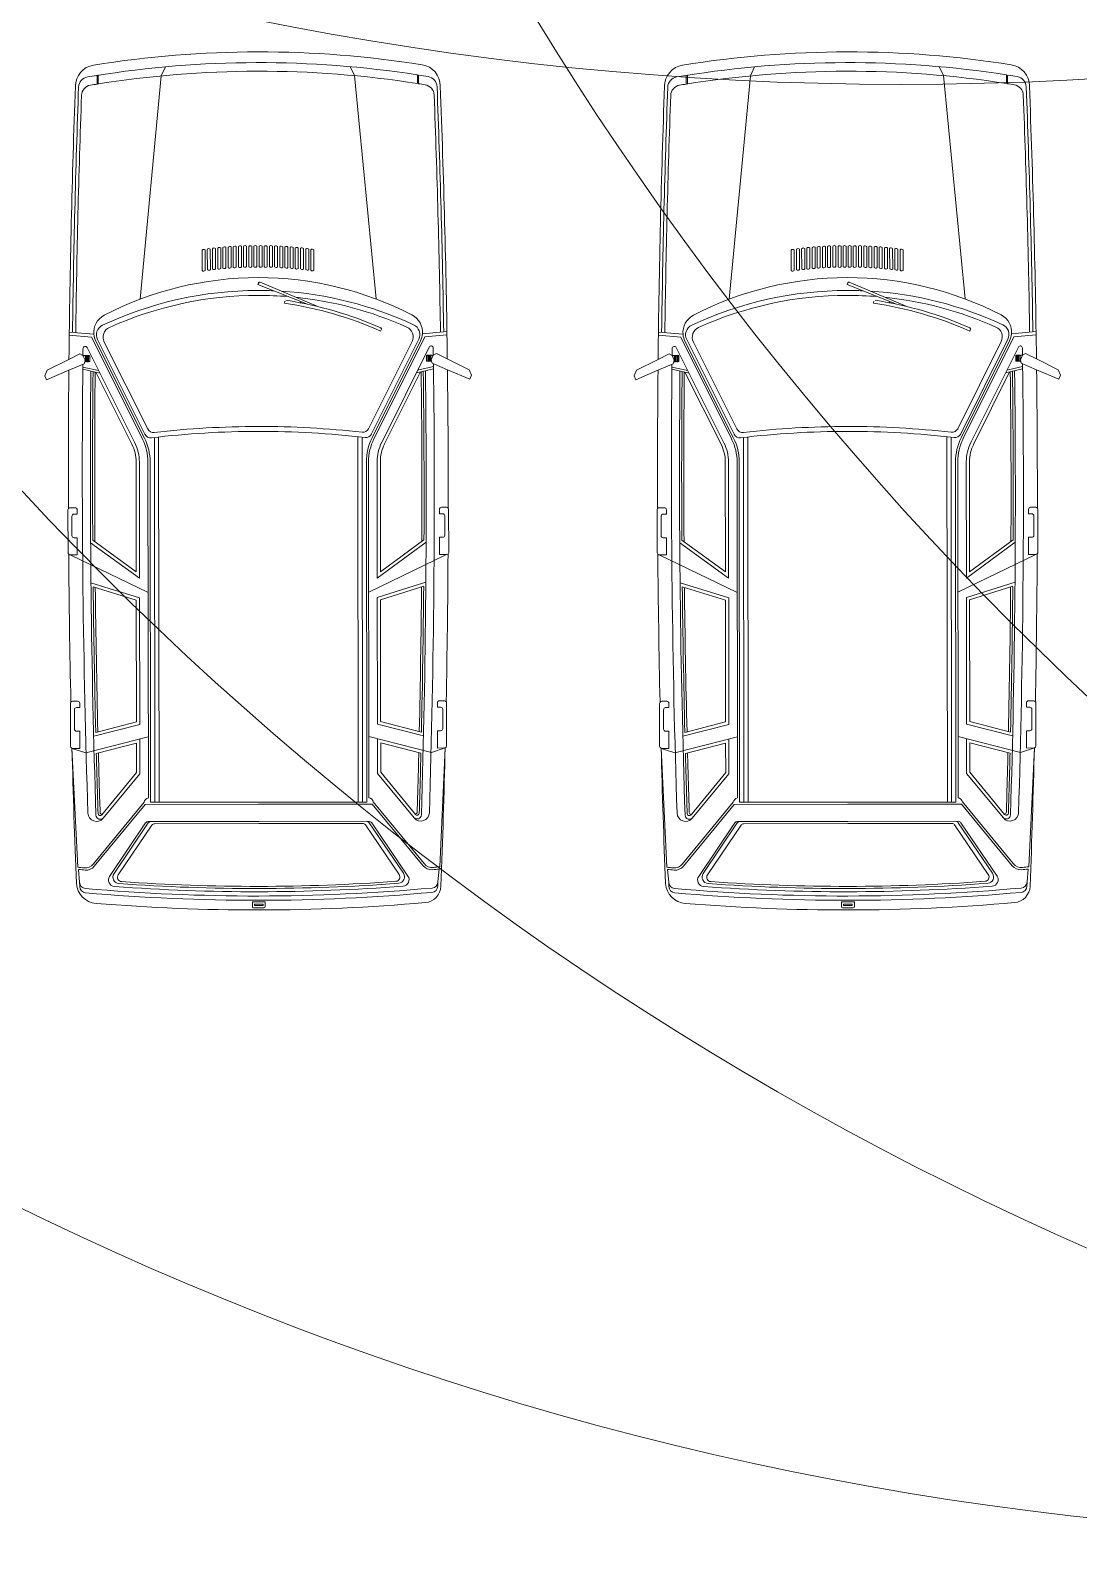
# Model space of a CAD drawing. Header units: millimetres. Extents: x 664 to 1534, y 1164 to 2765.
# Drawn here: x 724.49 to 729.38, y 1326.14 to 1333.3 of the extents above; entities that cross this region are included whole.
import ezdxf

# ---------------------------------------------------------------- set-up
doc = ezdxf.new("R2010")
doc.units = ezdxf.units.MM
doc.layers.get('0').update_dxf_attribs({"lineweight": 20})
doc.layers.add('Barra', color=9, linetype='Continuous', lineweight=9)
doc.layers.add('Jardim', color=92, linetype='Continuous', lineweight=20)

msp = doc.modelspace()

# ---------------------------------------------------------------- hatches: boundary and pattern name
at = {"layer": 'Jardim'}
h = msp.add_hatch(dxfattribs=at)
h.set_pattern_fill('GRASS', color=256, scale=0.04, angle=120, style=0)
h.set_pattern_definition([(210, (175.9079, -101.2197), (-0.26295997, -0.98137997), [0.1905, -1.24634]), (165, (175.9079, -101.2197), (-0.26296015, -0.98138064), [0.1905, -0.8255]), (255, (175.9079, -101.2197), (0.98138064, -0.26296015), [0.1905, -0.8255])])
edge = h.paths.add_edge_path()
edge.add_line((720.4807, 1355.4641), (727.4807, 1355.4641))
edge.add_line((727.4807, 1355.4641), (727.4807, 1359.2641))
edge.add_line((727.4807, 1359.2641), (763.261, 1359.2641))
edge.add_spline(control_points=[(763.261, 1359.2641), (762.538, 1359.8858), (760.7276, 1361.7391), (760.9005, 1364.5087), (761.0119, 1366.2941)], knot_values=[0, 0, 0, 0, 2.755825, 7.755327, 7.755327, 7.755327, 7.755327], degree=3, periodic=0)
edge.add_line((761.0119, 1366.2941), (761.0119, 1377.2941))
edge.add_line((761.0119, 1377.2941), (731.4807, 1377.2941))
edge.add_line((731.4807, 1377.2941), (731.4807, 1381.0441))
edge.add_line((731.4807, 1381.0441), (724.9807, 1381.0441))
edge.add_line((724.9807, 1381.0441), (710.9807, 1381.0441))
edge.add_arc((710.9807, 1380.0441), 1, 90, 180)
edge.add_line((709.9807, 1380.0441), (709.9807, 1342.4641))
edge.add_arc((708.9807, 1342.4641), 1, 270, 360, ccw=False)
edge.add_line((708.9807, 1341.4641), (704.9807, 1341.4641))
edge.add_arc((704.9807, 1340.4641), 1, 90, 180)
edge.add_line((703.9807, 1340.4641), (703.9807, 1331.7101))
edge.add_arc((704.9807, 1331.7101), 1, 180, 270)
edge.add_line((704.9807, 1330.7101), (709.9807, 1330.7101))
edge.add_line((709.9807, 1330.7101), (716.4807, 1342.4641))
edge.add_line((716.4807, 1342.4641), (720.4807, 1342.4641))
edge.add_line((720.4807, 1342.4641), (720.4807, 1355.4641))

# ---------------------------------------------------------------- linework, layer by layer
for p, q in [((724.8045, 1333.0488), (724.8045, 1333.087)), ((724.8095, 1333.0496), (724.8095, 1333.0884)), ((725.1031, 1333.0871), (725.0043, 1332.0458)), ((725.1031, 1333.0871), (725.1231, 1333.1291)), ((726.0031, 1333.0881), (725.9831, 1333.1301)), ((726.0031, 1333.0881), (726.1043, 1332.0471)), ((726.2968, 1333.0513), (726.2968, 1333.0901)), ((726.3018, 1333.0505), (726.3018, 1333.0887)), ((727.5498, 1333.0488), (727.5497, 1333.087)), ((727.5548, 1333.0496), (727.5547, 1333.0884)), ((727.8484, 1333.0871), (727.7496, 1332.0458)), ((727.8484, 1333.0871), (727.8683, 1333.1291)), ((728.7484, 1333.0881), (728.7283, 1333.1301)), ((728.7484, 1333.0881), (728.8496, 1332.0471)), ((729.0421, 1333.0513), (729.0421, 1333.0901)), ((729.0471, 1333.0505), (729.0471, 1333.0887)), ((725.3561, 1332.2829), (725.3562, 1332.1872)), ((725.3663, 1332.284), (725.3664, 1332.1882)), ((725.3803, 1332.2854), (725.3804, 1332.1896)), ((725.3905, 1332.2865), (725.3906, 1332.1907)), ((725.4045, 1332.2878), (725.4046, 1332.1921)), ((725.4147, 1332.2886), (725.4148, 1332.1928)), ((725.4287, 1332.2899), (725.4288, 1332.1942)), ((725.4387, 1332.2899), (725.4388, 1332.194)), ((725.4527, 1332.2912), (725.4528, 1332.1954)), ((725.4626, 1332.2911), (725.4627, 1332.1953)), ((725.4766, 1332.2925), (725.4767, 1332.1967)), ((725.4869, 1332.2924), (725.487, 1332.1966)), ((725.5009, 1332.2938), (725.501, 1332.198)), ((725.5115, 1332.2921), (725.5116, 1332.1963)), ((725.5255, 1332.2935), (725.5256, 1332.1977)), ((725.5348, 1332.2925), (725.5349, 1332.1966)), ((725.5488, 1332.2938), (725.5489, 1332.198)), ((725.5592, 1332.2938), (725.5593, 1332.198)), ((725.5732, 1332.2925), (725.5733, 1332.1967)), ((725.5826, 1332.2935), (725.5827, 1332.1978)), ((725.5966, 1332.2922), (725.5967, 1332.1964)), ((725.6072, 1332.2939), (725.6073, 1332.1981)), ((725.6212, 1332.2926), (725.6213, 1332.1967)), ((725.6314, 1332.2927), (725.6315, 1332.1969)), ((725.6454, 1332.2914), (725.6455, 1332.1955)), ((725.6554, 1332.2914), (725.6555, 1332.1957)), ((725.6694, 1332.2901), (725.6695, 1332.1943)), ((725.6794, 1332.2902), (725.6795, 1332.1945)), ((725.6934, 1332.2889), (725.6935, 1332.1931)), ((725.7036, 1332.2882), (725.7037, 1332.1924)), ((725.7176, 1332.2869), (725.7177, 1332.191)), ((725.7278, 1332.2858), (725.7279, 1332.19)), ((725.7418, 1332.2845), (725.7419, 1332.1886)), ((725.752, 1332.2834), (725.7521, 1332.1876)), ((725.766, 1332.2821), (725.7661, 1332.1862)), ((728.1013, 1332.2829), (728.1014, 1332.1872)), ((728.1116, 1332.284), (728.1117, 1332.1882)), ((728.1256, 1332.2854), (728.1257, 1332.1896)), ((728.1358, 1332.2865), (728.1359, 1332.1907)), ((728.1498, 1332.2878), (728.1499, 1332.1921)), ((728.16, 1332.2886), (728.1601, 1332.1928)), ((728.174, 1332.2899), (728.1741, 1332.1942)), ((728.1839, 1332.2899), (728.1841, 1332.194)), ((728.1979, 1332.2912), (728.1981, 1332.1954)), ((728.2079, 1332.2911), (728.208, 1332.1953)), ((728.2219, 1332.2925), (728.222, 1332.1967)), ((728.2322, 1332.2924), (728.2323, 1332.1966)), ((728.2462, 1332.2938), (728.2463, 1332.198)), ((728.2568, 1332.2921), (728.2569, 1332.1963)), ((728.2708, 1332.2935), (728.2709, 1332.1977)), ((728.2801, 1332.2925), (728.2802, 1332.1966)), ((728.2941, 1332.2938), (728.2942, 1332.198)), ((728.3045, 1332.2938), (728.3046, 1332.198)), ((728.3185, 1332.2925), (728.3186, 1332.1967)), ((728.3278, 1332.2935), (728.328, 1332.1978)), ((728.3418, 1332.2922), (728.342, 1332.1964)), ((728.3524, 1332.2939), (728.3525, 1332.1981)), ((728.3664, 1332.2926), (728.3665, 1332.1967)), ((728.3767, 1332.2927), (728.3768, 1332.1969)), ((728.3907, 1332.2914), (728.3908, 1332.1955)), ((728.4007, 1332.2914), (728.4008, 1332.1957)), ((728.4147, 1332.2901), (728.4148, 1332.1943)), ((728.4246, 1332.2902), (728.4247, 1332.1945)), ((728.4386, 1332.2889), (728.4387, 1332.1931)), ((728.4489, 1332.2882), (728.449, 1332.1924)), ((728.4629, 1332.2869), (728.463, 1332.191)), ((728.4731, 1332.2858), (728.4732, 1332.19)), ((728.4871, 1332.2845), (728.4872, 1332.1886)), ((728.4973, 1332.2834), (728.4974, 1332.1876)), ((728.5113, 1332.2821), (728.5114, 1332.1862)), ((725.2936, 1332.275), (725.2937, 1332.1791)), ((725.3076, 1332.2763), (725.3077, 1332.1805)), ((725.3178, 1332.2784), (725.318, 1332.1826)), ((725.3318, 1332.2798), (725.332, 1332.184)), ((725.3421, 1332.2816), (725.3422, 1332.1858)), ((725.7763, 1332.2803), (725.7764, 1332.1845)), ((725.7903, 1332.279), (725.7904, 1332.1832)), ((725.8005, 1332.2769), (725.8006, 1332.1811)), ((725.8145, 1332.2756), (725.8146, 1332.1797)), ((728.0389, 1332.275), (728.039, 1332.1791)), ((728.0529, 1332.2763), (728.053, 1332.1805)), ((728.0631, 1332.2784), (728.0632, 1332.1826)), ((728.0771, 1332.2798), (728.0772, 1332.184)), ((728.0873, 1332.2816), (728.0874, 1332.1858)), ((728.5215, 1332.2803), (728.5216, 1332.1845)), ((728.5355, 1332.279), (728.5356, 1332.1832)), ((728.5457, 1332.2769), (728.5459, 1332.1811)), ((728.5597, 1332.2756), (728.5599, 1332.1797)), ((725.5571, 1332.1222), (725.5536, 1332.1139)), ((725.5536, 1332.1139), (725.7844, 1332.0225)), ((725.8327, 1332.0115), (725.5636, 1332.1249)), ((728.3023, 1332.1222), (728.2988, 1332.1139)), ((728.2988, 1332.1139), (728.5296, 1332.0225)), ((728.578, 1332.0115), (728.3089, 1332.1249)), ((725.6787, 1332.0368), (725.6773, 1332.0279)), ((728.4239, 1332.0368), (728.4226, 1332.0279)), ((724.7783, 1331.8685), (724.6744, 1331.8778)), ((724.7892, 1331.8826), (724.6746, 1331.8929)), ((725.0171, 1331.3918), (724.7783, 1331.8685)), ((725.0271, 1331.4164), (724.8062, 1331.8574)), ((726.083, 1331.4177), (726.3028, 1331.8591)), ((726.0931, 1331.393), (726.3307, 1331.8703)), ((726.1287, 1331.9059), (726.1251, 1331.8977)), ((726.3198, 1331.8843), (726.4344, 1331.8949)), ((726.3307, 1331.8703), (726.4346, 1331.8799)), ((727.5236, 1331.8685), (727.4197, 1331.8778)), ((727.5345, 1331.8826), (727.4199, 1331.8929)), ((727.7623, 1331.3918), (727.5236, 1331.8685)), ((727.7723, 1331.4164), (727.5515, 1331.8574)), ((728.8283, 1331.4177), (729.0481, 1331.8591)), ((728.8384, 1331.393), (729.076, 1331.8703)), ((728.874, 1331.9059), (728.8704, 1331.8977)), ((729.0651, 1331.8843), (729.1796, 1331.8949)), ((729.076, 1331.8703), (729.1799, 1331.8799)), ((724.6731, 1331.7653), (724.7242, 1331.7906)), ((724.7242, 1331.7906), (724.7385, 1331.7832)), ((724.7446, 1331.7833), (724.7385, 1331.7832)), ((724.7479, 1331.7612), (724.7385, 1331.7832)), ((724.9813, 1331.3738), (724.7575, 1331.8208)), ((725.0248, 1331.3986), (724.7983, 1331.8509)), ((725.0404, 1331.4412), (724.8374, 1331.8465)), ((726.0696, 1331.4423), (726.2716, 1331.8481)), ((726.0853, 1331.3999), (726.3107, 1331.8526)), ((726.1289, 1331.3752), (726.3517, 1331.8226)), ((726.3396, 1331.7591), (726.3396, 1331.7828)), ((726.3446, 1331.7591), (726.3446, 1331.7828)), ((726.3496, 1331.7591), (726.3496, 1331.7828)), ((726.3546, 1331.7591), (726.3546, 1331.7828)), ((726.3596, 1331.7586), (726.3596, 1331.7828)), ((726.3613, 1331.763), (726.3707, 1331.7851)), ((726.3647, 1331.7852), (726.3707, 1331.7851)), ((726.385, 1331.7926), (726.3707, 1331.7851)), ((726.4362, 1331.7673), (726.385, 1331.7926)), ((727.4184, 1331.7653), (727.4695, 1331.7906)), ((727.4695, 1331.7906), (727.4838, 1331.7832)), ((727.4899, 1331.7833), (727.4838, 1331.7832)), ((727.4932, 1331.7612), (727.4838, 1331.7832)), ((727.7266, 1331.3738), (727.5027, 1331.8208)), ((727.7701, 1331.3986), (727.5436, 1331.8509)), ((727.7857, 1331.4412), (727.5827, 1331.8465)), ((728.8149, 1331.4423), (729.0169, 1331.8481)), ((728.8306, 1331.3999), (729.056, 1331.8526)), ((728.8742, 1331.3752), (729.097, 1331.8226)), ((729.0849, 1331.7591), (729.0849, 1331.7828)), ((729.0899, 1331.7591), (729.0899, 1331.7828)), ((729.0949, 1331.7591), (729.0949, 1331.7828)), ((729.0999, 1331.7591), (729.0999, 1331.7828)), ((729.1049, 1331.7586), (729.1049, 1331.7828)), ((729.1066, 1331.763), (729.116, 1331.7851)), ((729.1099, 1331.7852), (729.116, 1331.7851)), ((729.1303, 1331.7926), (729.116, 1331.7851)), ((729.1815, 1331.7673), (729.1303, 1331.7926)), ((724.5613, 1331.6889), (724.5718, 1331.7152)), ((724.5692, 1331.6705), (724.6726, 1331.7148)), ((724.5718, 1331.7152), (724.6731, 1331.7653)), ((724.6726, 1331.7148), (724.7437, 1331.7452)), ((724.7376, 1331.7196), (724.8173, 1331.7013)), ((724.7377, 1331.7298), (724.8115, 1331.7129)), ((724.7479, 1331.7612), (724.7437, 1331.7452)), ((724.7462, 1331.7547), (724.7477, 1331.7547)), ((724.7497, 1331.7567), (724.7497, 1331.7809)), ((724.7547, 1331.7572), (724.7547, 1331.7809)), ((724.7597, 1331.7572), (724.7597, 1331.7809)), ((724.7647, 1331.7572), (724.7647, 1331.7809)), ((724.7697, 1331.7573), (724.7697, 1331.7809)), ((726.3718, 1331.7215), (726.2921, 1331.703)), ((726.3716, 1331.7317), (726.2979, 1331.7146)), ((726.3613, 1331.763), (726.3657, 1331.7471)), ((726.3631, 1331.7566), (726.3616, 1331.7566)), ((726.4368, 1331.7168), (726.3657, 1331.7471)), ((726.5376, 1331.7174), (726.4362, 1331.7673)), ((726.5403, 1331.6728), (726.4368, 1331.7168)), ((726.5481, 1331.6912), (726.5376, 1331.7174)), ((727.3066, 1331.6889), (727.3171, 1331.7152)), ((727.3145, 1331.6705), (727.4178, 1331.7148)), ((727.3171, 1331.7152), (727.4184, 1331.7653)), ((727.4178, 1331.7148), (727.4889, 1331.7452)), ((727.4829, 1331.7196), (727.5626, 1331.7013)), ((727.483, 1331.7298), (727.5568, 1331.7129)), ((727.4932, 1331.7612), (727.4889, 1331.7452)), ((727.4915, 1331.7547), (727.493, 1331.7547)), ((727.495, 1331.7567), (727.4949, 1331.7809)), ((727.5, 1331.7572), (727.4999, 1331.7809)), ((727.505, 1331.7572), (727.5049, 1331.7809)), ((727.51, 1331.7572), (727.5099, 1331.7809)), ((727.515, 1331.7573), (727.5149, 1331.7809)), ((729.117, 1331.7215), (729.0374, 1331.703)), ((729.1169, 1331.7317), (729.0432, 1331.7146)), ((729.1066, 1331.763), (729.1109, 1331.7471)), ((729.1084, 1331.7566), (729.1069, 1331.7566)), ((729.1821, 1331.7168), (729.1109, 1331.7471)), ((729.2828, 1331.7174), (729.1815, 1331.7673)), ((729.2856, 1331.6728), (729.1821, 1331.7168)), ((729.2934, 1331.6912), (729.2828, 1331.7174)), ((724.5692, 1331.6705), (724.5613, 1331.6889)), ((724.9679, 1331.3671), (724.7984, 1331.7056)), ((726.1423, 1331.3685), (726.3111, 1331.7074)), ((726.5403, 1331.6728), (726.5481, 1331.6912)), ((727.3145, 1331.6705), (727.3066, 1331.6889)), ((727.7132, 1331.3671), (727.5436, 1331.7056)), ((728.8876, 1331.3685), (729.0563, 1331.7074)), ((729.2856, 1331.6728), (729.2934, 1331.6912)), ((725.0711, 1331.4017), (725.0731, 1329.7011)), ((725.0911, 1331.4017), (725.0931, 1329.7011)), ((726.019, 1331.4028), (726.021, 1329.7022)), ((726.039, 1331.4028), (726.041, 1329.7022)), ((727.8164, 1331.4017), (727.8184, 1329.7011)), ((727.8364, 1331.4017), (727.8384, 1329.7011)), ((728.7643, 1331.4028), (728.7662, 1329.7022)), ((728.7843, 1331.4028), (728.7862, 1329.7022)), ((724.9863, 1331.2869), (724.9868, 1330.7744)), ((725.0013, 1331.2869), (725.0019, 1330.7449)), ((725.0413, 1331.287), (725.0431, 1329.721)), ((725.0513, 1331.287), (725.0531, 1329.7011)), ((726.0591, 1331.2882), (726.061, 1329.7022)), ((726.0691, 1331.2882), (726.0709, 1329.7222)), ((726.1091, 1331.2882), (726.1098, 1330.7462)), ((726.1241, 1331.2882), (726.1247, 1330.7757)), ((727.7315, 1331.2869), (727.7321, 1330.7744)), ((727.7465, 1331.2869), (727.7471, 1330.7449)), ((727.7865, 1331.287), (727.7883, 1329.721)), ((727.7965, 1331.287), (727.7984, 1329.7011)), ((728.8044, 1331.2882), (728.8062, 1329.7022)), ((728.8144, 1331.2882), (728.8162, 1329.7222)), ((728.8544, 1331.2882), (728.855, 1330.7462)), ((728.8694, 1331.2882), (728.87, 1330.7757)), ((724.6785, 1331.074), (724.7017, 1331.0741)), ((726.3992, 1331.046), (726.3992, 1331.066)), ((726.4324, 1331.076), (726.4092, 1331.076)), ((726.4427, 1330.8661), (726.4424, 1331.0661)), ((727.4237, 1331.074), (727.447, 1331.0741)), ((729.1445, 1331.046), (729.1444, 1331.066)), ((729.1777, 1331.076), (729.1544, 1331.076)), ((729.1879, 1330.8661), (729.1877, 1331.0661)), ((724.6687, 1330.864), (724.6685, 1331.064)), ((724.6869, 1330.944), (724.6868, 1331.034)), ((724.6967, 1331.044), (724.7117, 1331.0441)), ((724.7117, 1331.0441), (724.7117, 1331.0641)), ((726.4142, 1331.046), (726.3992, 1331.046)), ((726.4243, 1330.946), (726.4242, 1331.036)), ((727.414, 1330.864), (727.4137, 1331.064)), ((727.4321, 1330.944), (727.432, 1331.034)), ((727.442, 1331.044), (727.457, 1331.0441)), ((727.457, 1331.0441), (727.457, 1331.0641)), ((729.1595, 1331.046), (729.1445, 1331.046)), ((729.1696, 1330.946), (729.1695, 1331.036)), ((724.6969, 1330.934), (724.7119, 1330.9341)), ((724.712, 1330.8541), (724.7119, 1330.9341)), ((726.1247, 1330.7757), (726.3274, 1330.9241)), ((726.3994, 1330.856), (726.3993, 1330.936)), ((726.4143, 1330.936), (726.3993, 1330.936)), ((727.4421, 1330.934), (727.4571, 1330.9341)), ((727.4572, 1330.8541), (727.4571, 1330.9341)), ((728.87, 1330.7757), (729.0727, 1330.9241)), ((729.1447, 1330.856), (729.1446, 1330.936)), ((729.1596, 1330.936), (729.1446, 1330.936)), ((724.6786, 1330.854), (725.042, 1330.6795)), ((724.6787, 1330.854), (724.712, 1330.8541)), ((725.0019, 1330.7449), (724.7739, 1330.911)), ((724.9868, 1330.7744), (724.7838, 1330.9223)), ((726.4327, 1330.856), (726.0698, 1330.6807)), ((726.1098, 1330.7462), (726.3374, 1330.9128)), ((726.4327, 1330.856), (726.3994, 1330.856)), ((727.4239, 1330.854), (727.7872, 1330.6795)), ((727.424, 1330.854), (727.4572, 1330.8541)), ((727.7471, 1330.7449), (727.5191, 1330.911)), ((727.7321, 1330.7744), (727.5291, 1330.9223)), ((729.178, 1330.856), (728.8151, 1330.6807)), ((728.855, 1330.7462), (729.0827, 1330.9128)), ((729.1779, 1330.856), (729.1447, 1330.856)), ((725.002, 1330.6546), (724.7756, 1330.7246)), ((726.1099, 1330.6558), (726.3361, 1330.7264)), ((727.7473, 1330.6546), (727.5208, 1330.7246)), ((728.8551, 1330.6558), (729.0814, 1330.7264)), ((724.987, 1330.6435), (724.7855, 1330.7058)), ((724.987, 1330.6435), (724.9876, 1330.0755)), ((725.002, 1330.6546), (725.0027, 1330.0639)), ((726.1099, 1330.6558), (726.1105, 1330.0652)), ((726.1249, 1330.6448), (726.3262, 1330.7076)), ((726.1249, 1330.6448), (726.1255, 1330.0768)), ((727.7323, 1330.6435), (727.5308, 1330.7058)), ((727.7323, 1330.6435), (727.7329, 1330.0755)), ((727.7473, 1330.6546), (727.7479, 1330.0639)), ((728.8551, 1330.6558), (728.8558, 1330.0652)), ((728.8701, 1330.6448), (729.0715, 1330.7076)), ((728.8701, 1330.6448), (728.8708, 1330.0768)), ((724.6803, 1329.962), (724.6801, 1330.162)), ((724.69, 1330.172), (724.7133, 1330.172)), ((724.7083, 1330.142), (724.7233, 1330.142)), ((724.7233, 1330.142), (724.7233, 1330.162)), ((726.3897, 1330.1439), (726.3897, 1330.1639)), ((726.4047, 1330.144), (726.3897, 1330.1439)), ((726.4229, 1330.174), (726.3997, 1330.174)), ((726.4331, 1329.964), (726.4329, 1330.164)), ((727.4256, 1329.962), (727.4253, 1330.162)), ((727.4353, 1330.172), (727.4586, 1330.172)), ((727.4536, 1330.142), (727.4686, 1330.142)), ((727.4686, 1330.142), (727.4686, 1330.162)), ((729.135, 1330.1439), (729.1349, 1330.1639)), ((729.15, 1330.144), (729.135, 1330.1439)), ((729.1682, 1330.174), (729.1449, 1330.174)), ((729.1784, 1329.964), (729.1782, 1330.164)), ((724.6985, 1330.042), (724.6983, 1330.132)), ((724.7979, 1330.0267), (724.9876, 1330.0755)), ((726.325, 1330.0106), (726.1105, 1330.0652)), ((726.3154, 1330.0285), (726.1255, 1330.0768)), ((726.4148, 1330.044), (726.4147, 1330.134)), ((727.4437, 1330.042), (727.4436, 1330.132)), ((727.5431, 1330.0267), (727.7329, 1330.0755)), ((729.0703, 1330.0106), (728.8558, 1330.0652)), ((729.0607, 1330.0285), (728.8708, 1330.0768)), ((729.1601, 1330.044), (729.16, 1330.134)), ((724.7085, 1330.032), (724.7235, 1330.032)), ((724.7236, 1329.952), (724.7235, 1330.032)), ((724.7511, 1329.9313), (725.0427, 1330.0062)), ((724.7883, 1330.0088), (725.0027, 1330.0639)), ((725.0027, 1329.9959), (725.0029, 1329.8341)), ((726.3624, 1329.9331), (726.0706, 1330.0074)), ((726.1106, 1329.9972), (726.1108, 1329.8353)), ((726.4048, 1330.034), (726.3898, 1330.0339)), ((726.3899, 1329.9539), (726.3898, 1330.0339)), ((727.4537, 1330.032), (727.4687, 1330.032)), ((727.4688, 1329.952), (727.4687, 1330.032)), ((727.4964, 1329.9313), (727.788, 1330.0062)), ((727.5336, 1330.0088), (727.7479, 1330.0639)), ((727.748, 1329.9959), (727.7482, 1329.8341)), ((729.1076, 1329.9331), (728.8159, 1330.0074)), ((728.8559, 1329.9972), (728.8561, 1329.8353)), ((729.1501, 1330.034), (729.1351, 1330.0339)), ((729.1352, 1329.9539), (729.1351, 1330.0339)), ((724.7138, 1329.398), (724.6872, 1329.9525)), ((724.7511, 1329.9313), (724.6872, 1329.9523)), ((724.6903, 1329.952), (724.7236, 1329.952)), ((724.8004, 1329.9284), (724.9878, 1329.9766)), ((724.9878, 1329.9766), (724.9879, 1329.8394)), ((726.3131, 1329.9302), (726.1256, 1329.9779)), ((726.1256, 1329.9779), (726.1258, 1329.8407)), ((726.3624, 1329.9331), (726.4263, 1329.9543)), ((726.4232, 1329.954), (726.3899, 1329.9539)), ((726.4009, 1329.4), (726.4263, 1329.9543)), ((727.4591, 1329.398), (727.4324, 1329.9525)), ((727.4964, 1329.9313), (727.4324, 1329.9523)), ((727.4356, 1329.952), (727.4688, 1329.952)), ((727.5457, 1329.9284), (727.733, 1329.9766)), ((727.733, 1329.9766), (727.7332, 1329.8394)), ((729.0584, 1329.9302), (728.8709, 1329.9779)), ((728.8709, 1329.9779), (728.8711, 1329.8407)), ((729.1076, 1329.9331), (729.1716, 1329.9543)), ((729.1684, 1329.954), (729.1352, 1329.9539)), ((729.1462, 1329.4), (729.1716, 1329.9543)), ((724.9879, 1329.8394), (724.8264, 1329.6427)), ((725.0029, 1329.8341), (724.8322, 1329.6262)), ((726.1108, 1329.8353), (726.282, 1329.6279)), ((726.1258, 1329.8407), (726.2878, 1329.6444)), ((727.7332, 1329.8394), (727.5717, 1329.6427)), ((727.7482, 1329.8341), (727.5775, 1329.6262)), ((728.8561, 1329.8353), (729.0272, 1329.6279)), ((728.8711, 1329.8407), (729.033, 1329.6444)), ((725.0231, 1329.701), (724.7868, 1329.4133)), ((725.0278, 1329.691), (724.7912, 1329.4029)), ((725.0278, 1329.691), (725.557, 1329.6916)), ((725.0531, 1329.7011), (725.557, 1329.7016)), ((726.061, 1329.7022), (725.557, 1329.7016)), ((726.0862, 1329.6922), (725.557, 1329.6916)), ((726.0862, 1329.6922), (726.3235, 1329.4046)), ((726.091, 1329.7023), (726.3279, 1329.4151)), ((727.7684, 1329.701), (727.5321, 1329.4133)), ((727.7731, 1329.691), (727.5365, 1329.4029)), ((727.7731, 1329.691), (728.3023, 1329.6916)), ((727.7984, 1329.7011), (728.3023, 1329.7016)), ((728.8062, 1329.7022), (728.3023, 1329.7016)), ((728.8315, 1329.6922), (728.3023, 1329.6916)), ((728.8315, 1329.6922), (729.0688, 1329.4046)), ((728.8362, 1329.7023), (729.0731, 1329.4151)), ((725.0302, 1329.6044), (724.8621, 1329.3551)), ((725.0423, 1329.6044), (724.8833, 1329.3686)), ((725.0597, 1329.5945), (724.9031, 1329.3621)), ((725.0426, 1329.611), (725.5571, 1329.6116)), ((725.0721, 1329.6011), (725.5571, 1329.6016)), ((726.0716, 1329.6122), (725.5571, 1329.6116)), ((726.0422, 1329.6022), (725.5571, 1329.6016)), ((726.0546, 1329.5956), (726.2118, 1329.3637)), ((726.072, 1329.6056), (726.2315, 1329.3701)), ((726.0841, 1329.6056), (726.2527, 1329.3567)), ((727.7755, 1329.6044), (727.6074, 1329.3551)), ((727.7875, 1329.6044), (727.6285, 1329.3686)), ((727.8049, 1329.5945), (727.6483, 1329.3621)), ((727.7879, 1329.611), (728.3024, 1329.6116)), ((727.8174, 1329.6011), (728.3024, 1329.6016)), ((728.8169, 1329.6122), (728.3024, 1329.6116)), ((728.7874, 1329.6022), (728.3024, 1329.6016)), ((728.7999, 1329.5956), (728.957, 1329.3637)), ((728.8173, 1329.6056), (728.9768, 1329.3701)), ((728.8293, 1329.6056), (728.998, 1329.3567)), ((724.7225, 1329.328), (724.7172, 1329.3877)), ((726.3924, 1329.3299), (726.3976, 1329.3896)), ((727.4678, 1329.328), (727.4624, 1329.3877)), ((729.1377, 1329.3299), (729.1429, 1329.3896)), ((724.7225, 1329.328), (724.7233, 1329.3079)), ((726.3924, 1329.33), (726.3916, 1329.3098)), ((727.4678, 1329.328), (727.4686, 1329.3079)), ((729.1377, 1329.33), (729.1369, 1329.3098)), ((725.5876, 1329.2365), (725.5276, 1329.2364)), ((725.5276, 1329.2364), (725.5276, 1329.214)), ((725.5326, 1329.209), (725.5826, 1329.209)), ((725.5776, 1329.2265), (725.5376, 1329.2264)), ((725.5376, 1329.2264), (725.5376, 1329.219)), ((725.5376, 1329.219), (725.5776, 1329.219)), ((725.5776, 1329.2265), (725.5776, 1329.219)), ((725.5876, 1329.2365), (725.5876, 1329.214)), ((728.3328, 1329.2365), (728.2728, 1329.2364)), ((728.2728, 1329.2364), (728.2729, 1329.214)), ((728.2779, 1329.209), (728.3279, 1329.209)), ((728.3228, 1329.2265), (728.2828, 1329.2264)), ((728.2828, 1329.2264), (728.2828, 1329.219)), ((728.2828, 1329.219), (728.3228, 1329.219)), ((728.3228, 1329.2265), (728.3228, 1329.219)), ((728.3328, 1329.2365), (728.3329, 1329.214))]:
    msp.add_line(p, q)
for centre, radius, start, end in [((725.5586, 1328.3447), 4.8542, 80.98932, 99.14271), ((725.5586, 1328.3447), 4.8042, 81.18149, 99.14271), ((728.3039, 1328.3447), 4.8542, 80.98932, 99.14271), ((728.3039, 1328.3447), 4.8042, 81.18149, 99.14271), ((724.8032, 1333.0385), 0.1, 99.14271, 180.06601), ((724.8032, 1333.0385), 0.1, 99.14271, 180.06601), ((724.768, 1333.0327), 0.05, 99.57221, 177.90744), ((725.5586, 1328.3447), 4.8042, 99.05924, 99.57221), ((725.5586, 1328.3447), 4.7642, 81.08569, 99.14271), ((724.8025, 1333.087), 0.002, 0.06601, 99.05924), ((724.8115, 1333.0884), 0.002, 98.95054, 180.06601), ((726.2948, 1333.0901), 0.002, 0.06601, 81.18149), ((726.3038, 1333.0887), 0.002, 81.07279, 180.06601), ((725.5586, 1328.3447), 4.8042, 80.55982, 81.07279), ((726.3032, 1333.0402), 0.1, 0.06601, 80.98932), ((726.3383, 1333.0345), 0.05, 2.22459, 80.55982), ((727.5484, 1333.0385), 0.1, 99.14271, 180.06601), ((727.5484, 1333.0385), 0.1, 99.14271, 180.06601), ((727.5133, 1333.0327), 0.05, 99.57221, 177.90744), ((728.3039, 1328.3447), 4.8042, 99.05924, 99.57221), ((728.3039, 1328.3447), 4.7642, 81.08569, 99.14271), ((727.5477, 1333.087), 0.002, 0.06601, 99.05924), ((727.5567, 1333.0884), 0.002, 98.95054, 180.06601), ((729.0401, 1333.0901), 0.002, 0.06601, 81.18149), ((729.0491, 1333.0887), 0.002, 81.07279, 180.06601), ((728.3039, 1328.3447), 4.8042, 80.55982, 81.07279), ((729.0484, 1333.0402), 0.1, 0.06601, 80.98932), ((729.0836, 1333.0345), 0.05, 2.22459, 80.55982), ((773.8186, 1331.2405), 49.1483, 177.90358, 179.38812), ((773.8186, 1331.2405), 49.1333, 177.90744, 179.24073), ((724.7816, 1332.9944), 0.05, 99.48626, 177.95151), ((725.5586, 1328.3447), 4.7642, 99.10722, 99.48626), ((725.5586, 1328.3447), 4.7642, 80.64577, 81.02481), ((726.3248, 1332.9962), 0.05, 2.18051, 80.64577), ((677.292, 1331.1292), 49.1183, 0.88996, 2.18051), ((677.292, 1331.1292), 49.1333, 0.8913, 2.22459), ((677.292, 1331.1292), 49.1483, 0.74391, 2.22845), ((776.5639, 1331.2405), 49.1483, 177.90358, 179.38812), ((776.5639, 1331.2405), 49.1333, 177.90744, 179.24073), ((727.5269, 1332.9944), 0.05, 99.48626, 177.95151), ((728.3039, 1328.3447), 4.7642, 99.10722, 99.48626), ((728.3039, 1328.3447), 4.7642, 80.64577, 81.02481), ((729.0701, 1332.9962), 0.05, 2.18051, 80.64577), ((680.0373, 1331.1292), 49.1183, 0.88996, 2.18051), ((680.0373, 1331.1292), 49.1333, 0.8913, 2.22459), ((680.0373, 1331.1292), 49.1483, 0.74391, 2.22845), ((773.8186, 1331.2405), 49.1183, 177.95151, 179.24207), ((776.5639, 1331.2405), 49.1183, 177.95151, 179.24207), ((725.3498, 1332.2741), 0.0108, 54.78748, 136.19952), ((725.3741, 1332.2766), 0.0108, 54.78748, 136.19952), ((725.3983, 1332.279), 0.0108, 54.78748, 136.19952), ((725.4225, 1332.2811), 0.0108, 54.78748, 136.19952), ((725.4465, 1332.2824), 0.0108, 54.78748, 136.19952), ((725.4704, 1332.2837), 0.0108, 54.78748, 136.19952), ((725.4947, 1332.285), 0.0108, 54.78748, 136.19952), ((725.5193, 1332.2847), 0.0108, 54.78748, 136.19952), ((725.5426, 1332.285), 0.0108, 54.78748, 136.19952), ((725.5655, 1332.285), 0.0108, 43.93251, 125.34455), ((725.5888, 1332.2847), 0.0108, 43.93251, 125.34455), ((725.6134, 1332.2851), 0.0108, 43.93251, 125.34455), ((725.6377, 1332.2839), 0.0108, 43.93251, 125.34455), ((725.6616, 1332.2827), 0.0108, 43.93251, 125.34455), ((725.6856, 1332.2814), 0.0108, 43.93251, 125.34455), ((725.7098, 1332.2794), 0.0108, 43.93251, 125.34455), ((725.734, 1332.277), 0.0108, 43.93251, 125.34455), ((725.7583, 1332.2746), 0.0108, 43.93251, 125.34455), ((725.7825, 1332.2715), 0.0108, 43.93251, 125.34455), ((728.0951, 1332.2741), 0.0108, 54.78748, 136.19952), ((728.1193, 1332.2766), 0.0108, 54.78748, 136.19952), ((728.1436, 1332.279), 0.0108, 54.78748, 136.19952), ((728.1678, 1332.2811), 0.0108, 54.78748, 136.19952), ((728.1917, 1332.2824), 0.0108, 54.78748, 136.19952), ((728.2157, 1332.2837), 0.0108, 54.78748, 136.19952), ((728.24, 1332.285), 0.0108, 54.78748, 136.19952), ((728.2645, 1332.2847), 0.0108, 54.78748, 136.19952), ((728.2879, 1332.285), 0.0108, 54.78748, 136.19952), ((728.3107, 1332.285), 0.0108, 43.93251, 125.34455), ((728.3341, 1332.2847), 0.0108, 43.93251, 125.34455), ((728.3587, 1332.2851), 0.0108, 43.93251, 125.34455), ((728.3829, 1332.2839), 0.0108, 43.93251, 125.34455), ((728.4069, 1332.2827), 0.0108, 43.93251, 125.34455), ((728.4309, 1332.2814), 0.0108, 43.93251, 125.34455), ((728.4551, 1332.2794), 0.0108, 43.93251, 125.34455), ((728.4793, 1332.277), 0.0108, 43.93251, 125.34455), ((728.5035, 1332.2746), 0.0108, 43.93251, 125.34455), ((728.5278, 1332.2715), 0.0108, 43.93251, 125.34455), ((725.3014, 1332.2675), 0.0108, 54.78748, 136.19952), ((725.3256, 1332.271), 0.0108, 54.78748, 136.19952), ((725.8067, 1332.2681), 0.0108, 43.93251, 125.34455), ((728.0467, 1332.2675), 0.0108, 54.78748, 136.19952), ((728.0709, 1332.271), 0.0108, 54.78748, 136.19952), ((728.552, 1332.2681), 0.0108, 43.93251, 125.34455), ((725.556, 1330.5901), 1.5567, 90.06601, 117.49644), ((725.2999, 1332.1878), 0.0107, 234.50145, 316.93158), ((725.3242, 1332.1913), 0.0107, 234.50145, 316.93158), ((725.3484, 1332.1944), 0.0107, 234.50145, 316.93158), ((725.3726, 1332.1969), 0.0107, 234.50145, 316.93158), ((725.3968, 1332.1993), 0.0107, 234.50145, 316.93158), ((725.421, 1332.2015), 0.0107, 234.50145, 316.93158), ((725.445, 1332.2027), 0.0107, 234.50145, 316.93158), ((725.4689, 1332.204), 0.0107, 234.50145, 316.93158), ((725.4932, 1332.2053), 0.0107, 234.50145, 316.93158), ((725.5178, 1332.205), 0.0107, 234.50145, 316.93158), ((725.5411, 1332.2053), 0.0107, 234.50145, 316.93158), ((725.556, 1330.5901), 1.5567, 62.63559, 90.06601), ((725.5671, 1332.2054), 0.0107, 223.20045, 305.63058), ((725.5905, 1332.2051), 0.0107, 223.20045, 305.63058), ((725.615, 1332.2054), 0.0107, 223.20045, 305.63058), ((725.6393, 1332.2042), 0.0107, 223.20045, 305.63058), ((725.6633, 1332.203), 0.0107, 223.20045, 305.63058), ((725.6872, 1332.2018), 0.0107, 223.20045, 305.63058), ((725.7115, 1332.1997), 0.0107, 223.20045, 305.63058), ((725.7357, 1332.1973), 0.0107, 223.20045, 305.63058), ((725.7599, 1332.1949), 0.0107, 223.20045, 305.63058), ((725.7841, 1332.1918), 0.0107, 223.20045, 305.63058), ((725.8084, 1332.1884), 0.0107, 223.20045, 305.63058), ((728.3013, 1330.5901), 1.5567, 90.06601, 117.49644), ((728.0452, 1332.1878), 0.0107, 234.50145, 316.93158), ((728.0694, 1332.1913), 0.0107, 234.50145, 316.93158), ((728.0936, 1332.1944), 0.0107, 234.50145, 316.93158), ((728.1179, 1332.1969), 0.0107, 234.50145, 316.93158), ((728.1421, 1332.1993), 0.0107, 234.50145, 316.93158), ((728.1663, 1332.2015), 0.0107, 234.50145, 316.93158), ((728.1903, 1332.2027), 0.0107, 234.50145, 316.93158), ((728.2142, 1332.204), 0.0107, 234.50145, 316.93158), ((728.2385, 1332.2053), 0.0107, 234.50145, 316.93158), ((728.2631, 1332.205), 0.0107, 234.50145, 316.93158), ((728.2864, 1332.2053), 0.0107, 234.50145, 316.93158), ((728.3013, 1330.5901), 1.5567, 62.63559, 90.06601), ((728.3124, 1332.2054), 0.0107, 223.20045, 305.63058), ((728.3357, 1332.2051), 0.0107, 223.20045, 305.63058), ((728.3603, 1332.2054), 0.0107, 223.20045, 305.63058), ((728.3846, 1332.2042), 0.0107, 223.20045, 305.63058), ((728.4086, 1332.203), 0.0107, 223.20045, 305.63058), ((728.4325, 1332.2018), 0.0107, 223.20045, 305.63058), ((728.4567, 1332.1997), 0.0107, 223.20045, 305.63058), ((728.481, 1332.1973), 0.0107, 223.20045, 305.63058), ((728.5052, 1332.1949), 0.0107, 223.20045, 305.63058), ((728.5294, 1332.1918), 0.0107, 223.20045, 305.63058), ((728.5536, 1332.1884), 0.0107, 223.20045, 305.63058), ((725.5562, 1330.3744), 1.7124, 90.06601, 115.10432), ((725.5562, 1330.3744), 1.7124, 87.6818, 90.06601), ((725.5617, 1332.1203), 0.005, 67.1443, 157.1443), ((725.5562, 1330.3744), 1.7124, 65.02771, 86.47349), ((728.3015, 1330.3744), 1.7124, 90.06601, 115.10432), ((728.3015, 1330.3744), 1.7124, 87.6818, 90.06601), ((728.3069, 1332.1203), 0.005, 67.1443, 157.1443), ((728.3015, 1330.3744), 1.7124, 65.02771, 86.47349), ((725.5562, 1330.3744), 1.6894, 90.06601, 114.27904), ((725.5562, 1330.3744), 1.6894, 85.31205, 90.06601), ((725.4106, 1330.2755), 1.7726, 66.22898, 81.3464), ((725.4089, 1330.2697), 1.7926, 66.41494, 81.16044), ((725.5562, 1330.3744), 1.6894, 65.85299, 84.11006), ((725.7541, 1332.0269), 0.005, 81.16044, 171.32071), ((728.3015, 1330.3744), 1.6894, 90.06601, 114.27904), ((728.3015, 1330.3744), 1.6894, 85.31205, 90.06601), ((728.1559, 1330.2755), 1.7726, 66.22898, 81.3464), ((728.1542, 1330.2697), 1.7926, 66.41494, 81.16044), ((728.3015, 1330.3744), 1.6894, 65.85299, 84.11006), ((728.4993, 1332.0269), 0.005, 81.16044, 171.32071), ((724.8788, 1331.8912), 0.09, 117.49644, 185.47242), ((724.8509, 1331.8798), 0.05, 115.10432, 206.60061), ((726.2302, 1331.8927), 0.09, 354.65961, 62.63559), ((726.2581, 1331.8814), 0.05, 333.53142, 65.02771), ((727.6241, 1331.8912), 0.09, 117.49644, 185.47242), ((727.5962, 1331.8798), 0.05, 115.10432, 206.60061), ((728.9755, 1331.8927), 0.09, 354.65961, 62.63559), ((729.0033, 1331.8814), 0.05, 333.53142, 65.02771), ((724.8788, 1331.8912), 0.09, 185.47242, 206.60061), ((724.8822, 1331.8688), 0.05, 114.27904, 206.60061), ((726.1241, 1331.908), 0.005, 336.25468, 66.41494), ((726.2269, 1331.8704), 0.05, 333.53142, 65.85299), ((726.2302, 1331.8927), 0.09, 333.53142, 354.65961), ((727.6241, 1331.8912), 0.09, 185.47242, 206.60061), ((727.6274, 1331.8688), 0.05, 114.27904, 206.60061), ((728.8694, 1331.908), 0.005, 336.25468, 66.41494), ((728.9722, 1331.8704), 0.05, 333.53142, 65.85299), ((728.9755, 1331.8927), 0.09, 333.53142, 354.65961), ((773.8186, 1331.2505), 49.0833, 179.33934, 179.37789), ((724.7485, 1331.8163), 0.01, 26.60061, 179.33934), ((724.7447, 1331.7783), 0.005, 0.06601, 90.98019), ((724.7522, 1331.7809), 0.0025, 0.06601, 180.06601), ((724.7572, 1331.7809), 0.0025, 0.06601, 180.06601), ((724.7622, 1331.7809), 0.0025, 0.06601, 180.06601), ((724.7672, 1331.7809), 0.0025, 0.06601, 180.06601), ((726.3421, 1331.7828), 0.0025, 0.06601, 180.06601), ((726.3471, 1331.7828), 0.0025, 0.06601, 180.06601), ((726.3521, 1331.7828), 0.0025, 0.06601, 180.06601), ((726.3606, 1331.8182), 0.01, 0.79269, 153.53142), ((726.3571, 1331.7828), 0.0025, 0.06601, 180.06601), ((726.3646, 1331.7802), 0.005, 89.15184, 180.06601), ((677.292, 1331.1393), 49.0833, 0.75414, 0.79269), ((776.5639, 1331.2505), 49.0833, 179.33934, 179.37789), ((727.4938, 1331.8163), 0.01, 26.60061, 179.33934), ((727.4899, 1331.7783), 0.005, 0.06601, 90.98019), ((727.4974, 1331.7809), 0.0025, 0.06601, 180.06601), ((727.5024, 1331.7809), 0.0025, 0.06601, 180.06601), ((727.5074, 1331.7809), 0.0025, 0.06601, 180.06601), ((727.5124, 1331.7809), 0.0025, 0.06601, 180.06601), ((729.0874, 1331.7828), 0.0025, 0.06601, 180.06601), ((729.0924, 1331.7828), 0.0025, 0.06601, 180.06601), ((729.0974, 1331.7828), 0.0025, 0.06601, 180.06601), ((729.1059, 1331.8182), 0.01, 0.79269, 153.53142), ((729.1024, 1331.7828), 0.0025, 0.06601, 180.06601), ((729.1099, 1331.7802), 0.005, 89.15184, 180.06601), ((680.0373, 1331.1393), 49.0833, 0.75414, 0.79269), ((773.8186, 1331.2405), 49.1483, 179.44705, 180.19851), ((773.8186, 1331.2505), 49.0833, 179.42547, 181.86827), ((724.7477, 1331.7567), 0.002, 270.06601, 0.06601), ((724.7522, 1331.7572), 0.0025, 180.06601, 0.06601), ((724.7572, 1331.7572), 0.0025, 180.06601, 0.06601), ((724.7622, 1331.7572), 0.0025, 180.06601, 0.06601), ((724.7672, 1331.7573), 0.0025, 180.06601, 0.06601), ((773.8312, 1331.2405), 49.0583, 179.45048, 181.86856), ((677.2795, 1331.1292), 49.0583, 358.26347, 0.68155), ((677.2795, 1331.1292), 49.0483, 359.76032, 0.67899), ((726.3421, 1331.7591), 0.0025, 180.06601, 0.06601), ((726.3471, 1331.7591), 0.0025, 180.06601, 0.06601), ((726.3521, 1331.7591), 0.0025, 180.06601, 0.06601), ((677.292, 1331.1393), 49.0833, 358.26376, 0.70656), ((726.3571, 1331.7591), 0.0025, 180.06601, 0.06601), ((726.3616, 1331.7586), 0.002, 180.06601, 270.06601), ((677.292, 1331.1292), 49.1483, 359.93352, 0.68498), ((776.5639, 1331.2405), 49.1483, 179.44705, 180.19851), ((776.5639, 1331.2505), 49.0833, 179.42547, 181.86827), ((727.493, 1331.7567), 0.002, 270.06601, 0.06601), ((727.4975, 1331.7572), 0.0025, 180.06601, 0.06601), ((727.5025, 1331.7572), 0.0025, 180.06601, 0.06601), ((727.5075, 1331.7572), 0.0025, 180.06601, 0.06601), ((727.5125, 1331.7573), 0.0025, 180.06601, 0.06601), ((776.5764, 1331.2405), 49.0583, 179.45048, 181.86856), ((680.0247, 1331.1292), 49.0583, 358.26347, 0.68155), ((680.0247, 1331.1292), 49.0483, 359.76032, 0.67899), ((729.0874, 1331.7591), 0.0025, 180.06601, 0.06601), ((729.0924, 1331.7591), 0.0025, 180.06601, 0.06601), ((729.0974, 1331.7591), 0.0025, 180.06601, 0.06601), ((680.0373, 1331.1393), 49.0833, 358.26376, 0.70656), ((729.1024, 1331.7591), 0.0025, 180.06601, 0.06601), ((729.1069, 1331.7586), 0.002, 180.06601, 270.06601), ((680.0373, 1331.1292), 49.1483, 359.93352, 0.68498), ((773.8312, 1331.2405), 49.0483, 179.45304, 180.37171), ((773.8312, 1331.2405), 49.0383, 179.45561, 180.38034), ((677.2795, 1331.1292), 49.0383, 359.75169, 0.67642), ((776.5764, 1331.2405), 49.0483, 179.45304, 180.37171), ((776.5764, 1331.2405), 49.0383, 179.45561, 180.38034), ((680.0247, 1331.1292), 49.0383, 359.75169, 0.67642), ((725.0672, 1331.4546), 0.03, 206.60061, 276.56331), ((725.5599, 1327.1723), 4.2575, 90.06601, 96.77822), ((725.5599, 1327.1723), 4.2805, 90.06601, 96.56331), ((725.5599, 1327.1723), 4.2805, 83.56872, 90.06601), ((725.5599, 1327.1723), 4.2575, 83.3538, 90.06601), ((726.0428, 1331.4557), 0.03, 263.56872, 333.53142), ((727.8125, 1331.4546), 0.03, 206.60061, 276.56331), ((728.3052, 1327.1723), 4.2575, 90.06601, 96.77822), ((728.3052, 1327.1723), 4.2805, 90.06601, 96.56331), ((728.3052, 1327.1723), 4.2805, 83.56872, 90.06601), ((728.3052, 1327.1723), 4.2575, 83.3538, 90.06601), ((728.788, 1331.4557), 0.03, 263.56872, 333.53142), ((724.8013, 1331.2867), 0.185, 0.06601, 26.60061), ((724.8013, 1331.2867), 0.2, 0.06601, 26.60061), ((724.8013, 1331.2867), 0.24, 0.06601, 26.60061), ((724.8013, 1331.2867), 0.25, 0.06601, 26.60061), ((725.0539, 1331.4299), 0.03, 206.60061, 276.77822), ((726.0562, 1331.431), 0.03, 263.3538, 333.53142), ((726.3091, 1331.2884), 0.25, 153.53142, 180.06601), ((726.3091, 1331.2884), 0.24, 153.53142, 180.06601), ((726.3091, 1331.2884), 0.2, 153.53142, 180.06601), ((726.3091, 1331.2884), 0.185, 153.53142, 180.06601), ((727.5465, 1331.2867), 0.185, 0.06601, 26.60061), ((727.5465, 1331.2867), 0.2, 0.06601, 26.60061), ((727.5465, 1331.2867), 0.24, 0.06601, 26.60061), ((727.5465, 1331.2867), 0.25, 0.06601, 26.60061), ((727.7992, 1331.4299), 0.03, 206.60061, 276.77822), ((728.8014, 1331.431), 0.03, 263.3538, 333.53142), ((729.0544, 1331.2884), 0.25, 153.53142, 180.06601), ((729.0544, 1331.2884), 0.24, 153.53142, 180.06601), ((729.0544, 1331.2884), 0.2, 153.53142, 180.06601), ((729.0544, 1331.2884), 0.185, 153.53142, 180.06601), ((724.6785, 1331.064), 0.01, 142.11041, 180.06601), ((724.6785, 1331.064), 0.01, 90.06601, 142.11041), ((724.7017, 1331.0641), 0.01, 0.06601, 90.06601), ((726.4092, 1331.066), 0.01, 90.06601, 180.06601), ((726.4324, 1331.066), 0.01, 38.02162, 90.06601), ((726.4324, 1331.066), 0.01, 0.06601, 38.02162), ((727.4237, 1331.064), 0.01, 142.11041, 180.06601), ((727.4237, 1331.064), 0.01, 90.06601, 142.11041), ((727.447, 1331.0641), 0.01, 0.06601, 90.06601), ((729.1544, 1331.066), 0.01, 90.06601, 180.06601), ((729.1777, 1331.066), 0.01, 38.02162, 90.06601), ((729.1777, 1331.066), 0.01, 0.06601, 38.02162), ((724.6968, 1331.034), 0.01, 90.06601, 180.06601), ((726.4142, 1331.036), 0.01, 0.06601, 90.06601), ((727.442, 1331.034), 0.01, 90.06601, 180.06601), ((729.1595, 1331.036), 0.01, 0.06601, 90.06601), ((724.6969, 1330.944), 0.01, 180.06601, 270.06601), ((726.4143, 1330.946), 0.01, 270.06601, 0.06601), ((727.4421, 1330.944), 0.01, 180.06601, 270.06601), ((729.1596, 1330.946), 0.01, 270.06601, 0.06601), ((724.6787, 1330.864), 0.01, 180.06601, 226.21118), ((773.8186, 1331.2405), 49.1483, 180.44725, 181.25047), ((724.6787, 1330.864), 0.01, 226.21118, 270.06601), ((677.292, 1331.1292), 49.1483, 358.88156, 359.68478), ((726.4327, 1330.866), 0.01, 270.06601, 313.92085), ((726.4327, 1330.866), 0.01, 313.92085, 0.06601), ((727.424, 1330.864), 0.01, 180.06601, 226.21118), ((776.5639, 1331.2405), 49.1483, 180.44725, 181.25047), ((727.424, 1330.864), 0.01, 226.21118, 270.06601), ((680.0373, 1331.1292), 49.1483, 358.88156, 359.68478), ((729.1779, 1330.866), 0.01, 270.06601, 313.92085), ((729.1779, 1330.866), 0.01, 313.92085, 0.06601), ((773.8312, 1331.2405), 49.0483, 180.62469, 181.41797), ((773.8312, 1331.2405), 49.0383, 180.62844, 181.41527), ((677.2795, 1331.1292), 49.0383, 358.71676, 359.50359), ((677.2795, 1331.1292), 49.0483, 358.71406, 359.50734), ((776.5764, 1331.2405), 49.0483, 180.62469, 181.41797), ((776.5764, 1331.2405), 49.0383, 180.62844, 181.41527), ((680.0247, 1331.1292), 49.0383, 358.71676, 359.50359), ((680.0247, 1331.1292), 49.0483, 358.71406, 359.50734), ((724.6901, 1330.162), 0.01, 143.84823, 180.06601), ((724.6901, 1330.162), 0.01, 90.06601, 143.84823), ((724.7083, 1330.132), 0.01, 90.06601, 180.06601), ((724.7133, 1330.162), 0.01, 0.06601, 90.06601), ((726.3997, 1330.164), 0.01, 90.06601, 180.06601), ((726.4047, 1330.134), 0.01, 0.06601, 90.06601), ((726.4229, 1330.164), 0.01, 36.2838, 90.06601), ((726.4229, 1330.164), 0.01, 0.06601, 36.2838), ((727.4353, 1330.162), 0.01, 143.84823, 180.06601), ((727.4353, 1330.162), 0.01, 90.06601, 143.84823), ((727.4536, 1330.132), 0.01, 90.06601, 180.06601), ((727.4586, 1330.162), 0.01, 0.06601, 90.06601), ((729.1449, 1330.164), 0.01, 90.06601, 180.06601), ((729.15, 1330.134), 0.01, 0.06601, 90.06601), ((729.1682, 1330.164), 0.01, 36.2838, 90.06601), ((729.1682, 1330.164), 0.01, 0.06601, 36.2838), ((724.7085, 1330.042), 0.01, 180.06601, 270.06601), ((726.4048, 1330.044), 0.01, 270.06601, 0.06601), ((727.4537, 1330.042), 0.01, 180.06601, 270.06601), ((729.1501, 1330.044), 0.01, 270.06601, 0.06601), ((724.6903, 1329.962), 0.01, 180.06601, 251.75454), ((773.8186, 1331.2405), 49.1483, 181.50165, 182.23727), ((724.6903, 1329.962), 0.01, 251.75454, 270.06601), ((773.8312, 1331.2405), 49.0483, 181.53283, 181.8597), ((773.8312, 1331.2337), 49.0383, 181.52229, 181.84638), ((677.2795, 1331.1225), 49.0383, 358.28565, 358.60974), ((677.2795, 1331.1292), 49.0483, 358.27232, 358.5992), ((677.292, 1331.1292), 49.1483, 357.87851, 358.63038), ((726.4231, 1329.964), 0.01, 270.06601, 288.37749), ((726.4231, 1329.964), 0.01, 288.37749, 0.06601), ((727.4356, 1329.962), 0.01, 180.06601, 251.75454), ((776.5639, 1331.2405), 49.1483, 181.50165, 182.23727), ((727.4356, 1329.962), 0.01, 251.75454, 270.06601), ((776.5764, 1331.2405), 49.0483, 181.53283, 181.8597), ((776.5764, 1331.2337), 49.0383, 181.52229, 181.84638), ((680.0247, 1331.1225), 49.0383, 358.28565, 358.60974), ((680.0247, 1331.1292), 49.0483, 358.27232, 358.5992), ((680.0373, 1331.1292), 49.1483, 357.87851, 358.63038), ((729.1684, 1329.964), 0.01, 270.06601, 288.37749), ((729.1684, 1329.964), 0.01, 288.37749, 0.06601), ((725.0486, 1329.6956), 0.0261, 102.19497, 167.93705), ((726.0655, 1329.6967), 0.0261, 12.19497, 77.93705), ((727.7938, 1329.6956), 0.0261, 102.19497, 167.93705), ((728.8108, 1329.6967), 0.0261, 12.19497, 77.93705), ((724.8013, 1329.6516), 0.04, 181.86827, 320.6091), ((724.8189, 1329.6415), 0.02, 181.86856, 320.6091), ((724.8187, 1329.6491), 0.01, 181.8597, 320.6091), ((724.8283, 1329.654), 0.01, 181.84638, 265.33425), ((726.2953, 1329.6432), 0.02, 219.52293, 358.26347), ((726.3128, 1329.6533), 0.04, 219.52293, 358.26376), ((726.2858, 1329.6557), 0.01, 274.79778, 358.28565), ((726.2955, 1329.6508), 0.01, 219.52293, 358.27232), ((727.5466, 1329.6516), 0.04, 181.86827, 320.6091), ((727.5642, 1329.6415), 0.02, 181.86856, 320.6091), ((727.5639, 1329.6491), 0.01, 181.8597, 320.6091), ((727.5736, 1329.654), 0.01, 181.84638, 265.33425), ((729.0405, 1329.6432), 0.02, 219.52293, 358.26347), ((729.0581, 1329.6533), 0.04, 219.52293, 358.26376), ((729.0311, 1329.6557), 0.01, 274.79778, 358.28565), ((729.0408, 1329.6508), 0.01, 219.52293, 358.27232), ((725.0426, 1329.596), 0.015, 90.06601, 146.01569), ((725.0547, 1329.5961), 0.015, 90.06601, 146.01569), ((725.0721, 1329.5861), 0.015, 90.06601, 146.01569), ((726.0422, 1329.5872), 0.015, 34.11634, 90.06601), ((726.0596, 1329.5972), 0.015, 34.11634, 90.06601), ((726.0716, 1329.5972), 0.015, 34.11634, 90.06601), ((727.7879, 1329.596), 0.015, 90.06601, 146.01569), ((727.8, 1329.5961), 0.015, 90.06601, 146.01569), ((727.8174, 1329.5861), 0.015, 90.06601, 146.01569), ((728.7875, 1329.5872), 0.015, 34.11634, 90.06601), ((728.8048, 1329.5972), 0.015, 34.11634, 90.06601), ((728.8169, 1329.5972), 0.015, 34.11634, 90.06601), ((725.5472, 1338.2501), 8.8912, 264.62182, 264.81513), ((725.5472, 1338.2501), 8.9012, 264.64958, 264.8494), ((724.7482, 1329.445), 0.05, 264.81513, 320.6091), ((724.7526, 1329.4346), 0.05, 264.8494, 320.6091), ((724.887, 1329.3383), 0.03, 146.01569, 265.76327), ((724.9081, 1329.3518), 0.03, 146.01569, 265.89238), ((724.9196, 1329.351), 0.02, 146.01569, 265.96647), ((726.1952, 1329.3524), 0.02, 274.16556, 34.11634), ((726.2067, 1329.3533), 0.03, 274.23965, 34.11634), ((726.2279, 1329.3398), 0.03, 274.36876, 34.11634), ((726.3621, 1329.4365), 0.05, 219.52293, 275.28263), ((726.3664, 1329.4469), 0.05, 219.52293, 275.3169), ((725.5472, 1338.2501), 8.9012, 275.28263, 275.48245), ((725.5472, 1338.2501), 8.8912, 275.3169, 275.5102), ((728.2924, 1338.2501), 8.8912, 264.62182, 264.81513), ((728.2924, 1338.2501), 8.9012, 264.64958, 264.8494), ((727.4935, 1329.445), 0.05, 264.81513, 320.6091), ((727.4978, 1329.4346), 0.05, 264.8494, 320.6091), ((727.6323, 1329.3383), 0.03, 146.01569, 265.76327), ((727.6534, 1329.3518), 0.03, 146.01569, 265.89238), ((727.6649, 1329.351), 0.02, 146.01569, 265.96647), ((728.9405, 1329.3524), 0.02, 274.16556, 34.11634), ((728.952, 1329.3533), 0.03, 274.23965, 34.11634), ((728.9732, 1329.3398), 0.03, 274.36876, 34.11634), ((729.1074, 1329.4365), 0.05, 219.52293, 275.28263), ((729.1117, 1329.4469), 0.05, 219.52293, 275.3169), ((728.2924, 1338.2501), 8.9012, 275.28263, 275.48245), ((728.2924, 1338.2501), 8.8912, 275.3169, 275.5102), ((724.8074, 1329.3295), 0.1, 184.3997, 265.25973), ((724.7525, 1329.3292), 0.03, 182.2307, 264.90949), ((724.7533, 1329.309), 0.03, 182.25423, 264.92592), ((725.5472, 1338.2501), 8.9862, 264.90949, 270.06601), ((725.5472, 1338.2501), 9.0062, 264.92592, 270.06601), ((725.5472, 1338.2501), 8.9662, 265.76327, 270.06601), ((725.5472, 1338.2501), 8.9512, 265.89238, 270.06601), ((725.5472, 1338.2501), 8.9412, 265.96647, 270.06601), ((725.5472, 1338.2501), 8.9412, 270.06601, 274.16556), ((725.5472, 1338.2501), 8.9512, 270.06601, 274.23965), ((725.5472, 1338.2501), 8.9662, 270.06601, 274.36876), ((725.5472, 1338.2501), 8.9862, 270.06601, 275.22254), ((725.5472, 1338.2501), 9.0062, 270.06601, 275.20611), ((726.3267, 1329.3128), 0.08, 274.9849, 357.87851), ((726.3617, 1329.3109), 0.03, 275.20611, 357.8778), ((726.3624, 1329.3311), 0.03, 275.22254, 357.90133), ((727.5527, 1329.3295), 0.1, 184.3997, 265.25973), ((727.4978, 1329.3292), 0.03, 182.2307, 264.90949), ((727.4985, 1329.309), 0.03, 182.25423, 264.92592), ((728.2924, 1338.2501), 8.9862, 264.90949, 270.06601), ((728.2924, 1338.2501), 9.0062, 264.92592, 270.06601), ((728.2924, 1338.2501), 8.9662, 265.76327, 270.06601), ((728.2924, 1338.2501), 8.9512, 265.89238, 270.06601), ((728.2924, 1338.2501), 8.9412, 265.96647, 270.06601), ((728.2924, 1338.2501), 8.9412, 270.06601, 274.16556), ((728.2924, 1338.2501), 8.9512, 270.06601, 274.23965), ((728.2924, 1338.2501), 8.9662, 270.06601, 274.36876), ((728.2924, 1338.2501), 8.9862, 270.06601, 275.22254), ((728.2924, 1338.2501), 9.0062, 270.06601, 275.20611), ((729.072, 1329.3128), 0.08, 274.9849, 357.87851), ((729.1069, 1329.3109), 0.03, 275.20611, 357.8778), ((729.1077, 1329.3311), 0.03, 275.22254, 357.90133), ((725.5472, 1338.2501), 9.0512, 265.25973, 270.06601), ((725.5326, 1329.214), 0.005, 180.06601, 270.06601), ((725.5472, 1338.2501), 9.0512, 270.06601, 274.9849), ((725.5826, 1329.214), 0.005, 270.06601, 0.06601), ((728.2924, 1338.2501), 9.0512, 265.25973, 270.06601), ((728.2779, 1329.214), 0.005, 180.06601, 270.06601), ((728.2924, 1338.2501), 9.0512, 270.06601, 274.9849), ((728.3279, 1329.214), 0.005, 270.06601, 0.06601)]:
    msp.add_arc(centre, radius, start, end)
at = {"layer": 'Barra'}
for centre in [(728.5507, 1348.0474), (735.4407, 1341.3641), (731.0625, 1341.2769), (739.6705, 1341.1441)]:
    msp.add_circle(centre, 15, dxfattribs=at)

doc.saveas('drawing.dxf')
